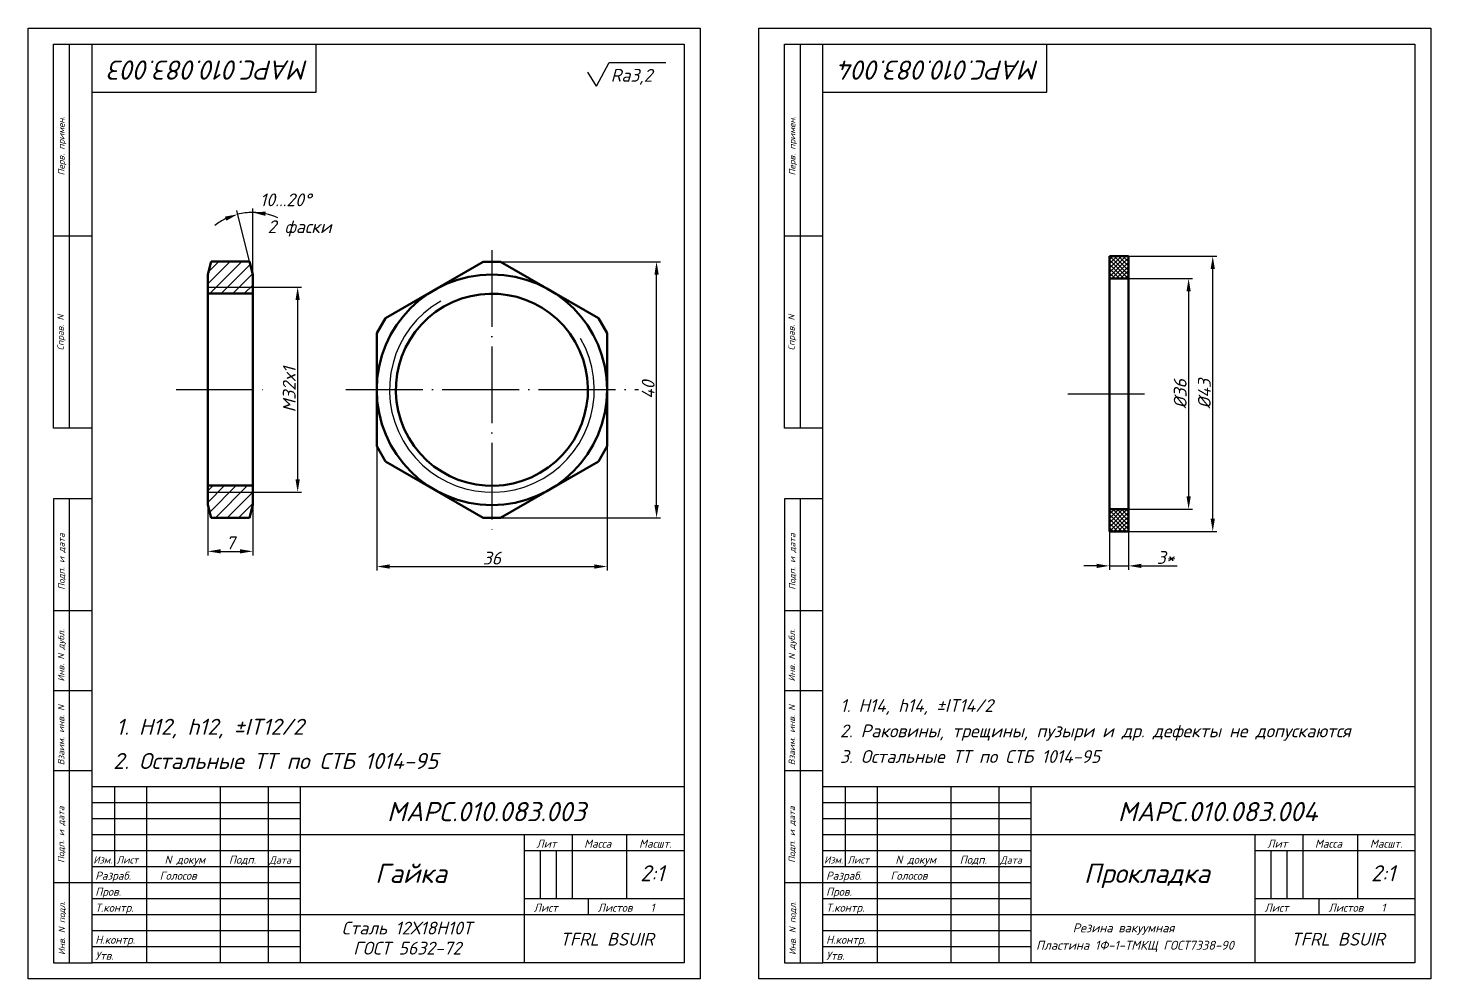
# Model space of a CAD drawing. Header units: millimetres. Extents: x -5427 to 3670, y -5891 to 948.
# Drawn here: x 2085.5 to 2523.9, y -3544.2 to -3247.2 of the extents above; entities that cross this region are included whole.
import ezdxf
from ezdxf.enums import TextEntityAlignment as Align

# ---------------------------------------------------------------- set-up
doc = ezdxf.new("R2010")
doc.units = ezdxf.units.MM
doc.header["$MEASUREMENT"] = 0
doc.linetypes.add('ACAD_ISO04W100', pattern=[30, 24, -3, 0, -3])
doc.layers.add('оси', color=1, linetype='ACAD_ISO04W100')
doc.layers.add('Толстые', color=7, linetype='Continuous', lineweight=50)
doc.layers.add('Тонкие', color=140, linetype='Continuous', lineweight=25)
doc.styles.get("Standard").update_dxf_attribs({"font": 'isocpeui.ttf'})
doc.styles.add('Для рамки', font='simplex.shx', dxfattribs={"oblique": 15, "height": 4})
doc.dimstyles.new('ISO-25', dxfattribs={"dimtxt": 4, "dimasz": 4, "dimexe": 1.25, "dimexo": 0, "dimtad": 1, "dimtxsty": 'Standard', "dimcen": 2.5, "dimadec": 0, "dimazin": 0, "dimtfac": 1, "dimtmove": 0, "dimatfit": 3, "dimfxl": 1, "dimarcsym": 0})

# ---------------------------------------------------------------- blocks, each defined once
blk = doc.blocks.new('*D140')
at = {"layer": 'Defpoints', "color": 0, "transparency": 16777216}
for p in [(2155.7, -3328.11), (2155.7, -3392.11), (2169.74, -3392.11)]:
    blk.add_point(p, dxfattribs=at)
at = {"layer": 'Тонкие', "color": 0, "lineweight": -2, "transparency": 16777216}
for p, q in [((2155.7, -3328.11), (2170.99, -3328.11)), ((2169.74, -3332.11), (2169.74, -3388.11)), ((2155.7, -3392.11), (2170.99, -3392.11))]:
    blk.add_line(p, q, dxfattribs=at)
at = {"layer": 'Тонкие', "color": 0, "transparency": 16777216}
for points in [[(2169.07, -3332.11), (2170.4, -3332.11), (2169.74, -3328.11)], [(2169.07, -3388.11), (2170.4, -3388.11), (2169.74, -3392.11)]]:
    blk.add_solid(points, dxfattribs=at)
at = {"layer": 'Тонкие', "color": 0, "transparency": 16777216, "insert": (2167.11, -3360.11), "char_height": 4, "attachment_point": 5, "rotation": 90}
blk.add_mtext('M32x1', dxfattribs=at)
blk = doc.blocks.new('*D141')
at = {"layer": 'Defpoints', "color": 0, "transparency": 16777216}
for p in [(2194.44, -3377.8), (2266.44, -3377.8), (2266.44, -3415.37)]:
    blk.add_point(p, dxfattribs=at)
at = {"layer": 'Тонкие', "color": 0, "lineweight": -2, "transparency": 16777216}
for p, q in [((2194.44, -3377.8), (2194.44, -3416.62)), ((2266.44, -3377.8), (2266.44, -3416.62)), ((2198.44, -3415.37), (2262.44, -3415.37))]:
    blk.add_line(p, q, dxfattribs=at)
at = {"layer": 'Тонкие', "color": 0, "transparency": 16777216}
for points in [[(2198.44, -3414.7), (2198.44, -3416.03), (2194.44, -3415.37)], [(2262.44, -3414.7), (2262.44, -3416.03), (2266.44, -3415.37)]]:
    blk.add_solid(points, dxfattribs=at)
at = {"layer": 'Тонкие', "color": 0, "transparency": 16777216, "insert": (2230.44, -3412.74), "char_height": 4, "attachment_point": 5}
blk.add_mtext('36', dxfattribs=at)
blk = doc.blocks.new('*D142')
at = {"layer": 'Defpoints', "color": 0, "transparency": 16777216}
for p in [(2233.16, -3320.16), (2281.89, -3320.16), (2233.16, -3400.16)]:
    blk.add_point(p, dxfattribs=at)
at = {"layer": 'Тонкие', "color": 0, "lineweight": -2, "transparency": 16777216}
for p, q in [((2233.16, -3320.16), (2283.14, -3320.16)), ((2281.89, -3396.16), (2281.89, -3324.16)), ((2233.16, -3400.16), (2283.14, -3400.16))]:
    blk.add_line(p, q, dxfattribs=at)
at = {"layer": 'Тонкие', "color": 0, "transparency": 16777216}
for points in [[(2281.23, -3324.16), (2282.56, -3324.16), (2281.89, -3320.16)], [(2281.23, -3396.16), (2282.56, -3396.16), (2281.89, -3400.16)]]:
    blk.add_solid(points, dxfattribs=at)
at = {"layer": 'Тонкие', "color": 0, "transparency": 16777216, "insert": (2279.27, -3360.16), "char_height": 4, "attachment_point": 5, "rotation": 90}
blk.add_mtext('40', dxfattribs=at)
blk = doc.blocks.new('*D143')
at = {"layer": 'Defpoints', "color": 0, "transparency": 16777216}
for p in [(2141.7, -3396.11), (2155.7, -3396.11), (2155.7, -3410.63)]:
    blk.add_point(p, dxfattribs=at)
at = {"layer": 'Тонкие', "color": 0, "lineweight": -2, "transparency": 16777216}
for p, q in [((2141.7, -3396.11), (2141.7, -3411.88)), ((2155.7, -3396.11), (2155.7, -3411.88)), ((2145.7, -3410.63), (2151.7, -3410.63))]:
    blk.add_line(p, q, dxfattribs=at)
at = {"layer": 'Тонкие', "color": 0, "transparency": 16777216}
for points in [[(2145.7, -3409.96), (2145.7, -3411.29), (2141.7, -3410.63)], [(2151.7, -3409.96), (2151.7, -3411.29), (2155.7, -3410.63)]]:
    blk.add_solid(points, dxfattribs=at)
at = {"layer": 'Тонкие', "color": 0, "transparency": 16777216, "insert": (2148.7, -3407.98), "char_height": 4, "attachment_point": 5}
blk.add_mtext('7', dxfattribs=at)
blk = doc.blocks.new('*D165')
at = {"layer": 'Defpoints', "color": 0, "transparency": 16777216}
for p in [(2429.39, -3325.45), (2429.39, -3397.45), (2448.15, -3397.45)]:
    blk.add_point(p, dxfattribs=at)
at = {"layer": 'Тонкие', "color": 0, "lineweight": -2, "transparency": 16777216}
for p, q in [((2429.39, -3325.45), (2449.4, -3325.45)), ((2448.15, -3329.45), (2448.15, -3393.45)), ((2429.39, -3397.45), (2449.4, -3397.45))]:
    blk.add_line(p, q, dxfattribs=at)
at = {"layer": 'Тонкие', "color": 0, "transparency": 16777216}
for points in [[(2447.48, -3329.45), (2448.81, -3329.45), (2448.15, -3325.45)], [(2447.48, -3393.45), (2448.81, -3393.45), (2448.15, -3397.45)]]:
    blk.add_solid(points, dxfattribs=at)
at = {"layer": 'Тонкие', "color": 0, "transparency": 16777216, "insert": (2445.52, -3361.45), "char_height": 4, "attachment_point": 5, "rotation": 90}
blk.add_mtext('%%c36', dxfattribs=at)
blk = doc.blocks.new('*D166')
at = {"layer": 'Defpoints', "color": 0, "transparency": 16777216}
for p in [(2429.39, -3318.45), (2455.68, -3318.45), (2429.39, -3404.45)]:
    blk.add_point(p, dxfattribs=at)
at = {"layer": 'Тонкие', "color": 0, "lineweight": -2, "transparency": 16777216}
for p, q in [((2429.39, -3318.45), (2456.93, -3318.45)), ((2455.68, -3400.45), (2455.68, -3322.45)), ((2429.39, -3404.45), (2456.93, -3404.45))]:
    blk.add_line(p, q, dxfattribs=at)
at = {"layer": 'Тонкие', "color": 0, "transparency": 16777216}
for points in [[(2455.02, -3322.45), (2456.35, -3322.45), (2455.68, -3318.45)], [(2455.02, -3400.45), (2456.35, -3400.45), (2455.68, -3404.45)]]:
    blk.add_solid(points, dxfattribs=at)
at = {"layer": 'Тонкие', "color": 0, "transparency": 16777216, "insert": (2453.06, -3361.45), "char_height": 4, "attachment_point": 5, "rotation": 90}
blk.add_mtext('%%c43', dxfattribs=at)
blk = doc.blocks.new('*D167')
at = {"layer": 'Defpoints', "color": 0, "transparency": 16777216}
for p in [(2423.39, -3404.45), (2429.39, -3404.45), (2429.39, -3415.17)]:
    blk.add_point(p, dxfattribs=at)
at = {"layer": 'Тонкие', "color": 0, "lineweight": -2, "transparency": 16777216}
for p, q in [((2423.39, -3404.45), (2423.39, -3416.42)), ((2429.39, -3404.45), (2429.39, -3416.42)), ((2419.39, -3415.17), (2415.39, -3415.17)), ((2423.39, -3415.17), (2429.39, -3415.17)), ((2433.39, -3415.17), (2444.53, -3415.17))]:
    blk.add_line(p, q, dxfattribs=at)
at = {"layer": 'Тонкие', "color": 0, "transparency": 16777216}
for points in [[(2419.39, -3414.5), (2419.39, -3415.83), (2423.39, -3415.17)], [(2433.39, -3414.5), (2433.39, -3415.83), (2429.39, -3415.17)]]:
    blk.add_solid(points, dxfattribs=at)
at = {"layer": 'Тонкие', "color": 0, "transparency": 16777216, "insert": (2440.96, -3412.54), "char_height": 4, "attachment_point": 5}
blk.add_mtext('3*', dxfattribs=at)

msp = doc.modelspace()

# ---------------------------------------------------------------- hatches: boundary and pattern name
at = {"layer": 'Тонкие'}
h = msp.add_hatch(dxfattribs=at)
h.set_pattern_fill('ANSI31', color=256, scale=0.8, angle=180, style=0)
h.set_pattern_definition([(225, (164.8254, -10469.406), (1.7960512, -1.7960512), [])])
h.paths.add_polyline_path([(2141.698, -3392.111), (2141.698, -3396.111), (2142.698, -3400.111), (2154.698, -3400.111), (2155.698, -3396.111), (2155.698, -3392.111)])
h.paths.add_polyline_path([(2141.698, -3390.111), (2141.698, -3392.111), (2155.698, -3392.111), (2155.698, -3390.111)])
h.paths.add_polyline_path([(2141.698, -3328.111), (2141.698, -3330.111), (2155.698, -3330.111), (2155.698, -3328.111)])
h.paths.add_polyline_path([(2155.698, -3328.111), (2155.698, -3324.111), (2154.698, -3320.111), (2142.698, -3320.111), (2141.698, -3324.111), (2141.698, -3328.111)])
h = msp.add_hatch(dxfattribs=at)
h.set_pattern_fill('ANSI37', color=256, scale=0.3, angle=90, style=0)
h.set_pattern_definition([(135, (22.2454, -1295.6481), (-0.6735192, -0.6735192), []), (225, (22.2454, -1295.6481), (0.6735192, -0.6735192), [])])
h.paths.add_polyline_path([(2423.393, -3325.446), (2429.393, -3325.446), (2429.393, -3318.446), (2423.393, -3318.446)])
h.paths.add_polyline_path([(2423.393, -3397.446), (2423.393, -3404.446), (2429.393, -3404.446), (2429.393, -3397.446)])

# ---------------------------------------------------------------- linework, layer by layer
for p, q in [((2085.498, -3544.182), (2085.498, -3247.182)), ((2085.498, -3247.182), (2295.498, -3247.182)), ((2295.498, -3247.182), (2295.498, -3544.182)), ((2313.866, -3544.182), (2313.866, -3247.182)), ((2313.866, -3247.182), (2523.866, -3247.182)), ((2523.866, -3247.182), (2523.866, -3544.182)), ((2093.498, -3372.182), (2093.498, -3252.182)), ((2093.498, -3252.182), (2105.498, -3252.182)), ((2098.498, -3372.182), (2098.498, -3252.182)), ((2105.498, -3539.182), (2105.498, -3252.182)), ((2105.498, -3252.182), (2290.498, -3252.182)), ((2175.498, -3267.182), (2175.498, -3252.182)), ((2290.498, -3252.182), (2290.498, -3539.182)), ((2321.866, -3372.182), (2321.866, -3252.182)), ((2321.866, -3252.182), (2333.866, -3252.182)), ((2326.866, -3372.182), (2326.866, -3252.182)), ((2333.866, -3539.182), (2333.866, -3252.182)), ((2333.866, -3252.182), (2518.866, -3252.182)), ((2403.866, -3267.182), (2403.866, -3252.182)), ((2518.866, -3252.182), (2518.866, -3539.182)), ((2105.498, -3267.182), (2175.498, -3267.182)), ((2333.866, -3267.182), (2403.866, -3267.182)), ((2105.498, -3312.182), (2093.498, -3312.182)), ((2333.866, -3312.182), (2321.866, -3312.182)), ((2105.498, -3372.182), (2093.498, -3372.182)), ((2333.866, -3372.182), (2321.866, -3372.182)), ((2093.498, -3394.182), (2093.498, -3539.182)), ((2105.498, -3394.182), (2093.498, -3394.182)), ((2098.498, -3539.182), (2098.498, -3394.182)), ((2321.866, -3394.182), (2321.866, -3539.182)), ((2333.866, -3394.182), (2321.866, -3394.182)), ((2326.866, -3539.182), (2326.866, -3394.182)), ((2105.498, -3429.182), (2093.498, -3429.182)), ((2333.866, -3429.182), (2321.866, -3429.182)), ((2105.498, -3454.182), (2093.498, -3454.182)), ((2333.866, -3454.182), (2321.866, -3454.182)), ((2105.498, -3479.182), (2093.498, -3479.182)), ((2333.866, -3479.182), (2321.866, -3479.182)), ((2290.498, -3484.182), (2105.498, -3484.182)), ((2112.498, -3484.182), (2112.498, -3509.182)), ((2112.498, -3484.182), (2112.498, -3509.182)), ((2122.498, -3484.182), (2122.498, -3539.182)), ((2122.498, -3484.182), (2122.498, -3539.182)), ((2145.498, -3484.182), (2145.498, -3539.182)), ((2145.498, -3484.182), (2145.498, -3539.182)), ((2160.498, -3484.182), (2160.498, -3539.182)), ((2160.498, -3484.182), (2160.498, -3539.182)), ((2170.498, -3484.182), (2170.498, -3539.182)), ((2170.498, -3484.182), (2170.498, -3539.182)), ((2518.866, -3484.182), (2333.866, -3484.182)), ((2340.866, -3484.182), (2340.866, -3509.182)), ((2340.866, -3484.182), (2340.866, -3509.182)), ((2350.866, -3484.182), (2350.866, -3539.182)), ((2350.866, -3484.182), (2350.866, -3539.182)), ((2373.866, -3484.182), (2373.866, -3539.182)), ((2373.866, -3484.182), (2373.866, -3539.182)), ((2388.866, -3484.182), (2388.866, -3539.182)), ((2388.866, -3484.182), (2388.866, -3539.182)), ((2398.866, -3484.182), (2398.866, -3539.182)), ((2398.866, -3484.182), (2398.866, -3539.182)), ((2290.498, -3499.182), (2170.498, -3499.182)), ((2240.498, -3499.182), (2240.498, -3539.182)), ((2240.498, -3499.182), (2240.498, -3539.182)), ((2255.498, -3499.182), (2255.498, -3519.182)), ((2255.498, -3499.182), (2255.498, -3519.182)), ((2272.498, -3499.182), (2272.498, -3519.182)), ((2272.498, -3499.182), (2272.498, -3519.182)), ((2518.866, -3499.182), (2398.866, -3499.182)), ((2468.866, -3499.182), (2468.866, -3539.182)), ((2468.866, -3499.182), (2468.866, -3539.182)), ((2483.866, -3499.182), (2483.866, -3519.182)), ((2483.866, -3499.182), (2483.866, -3519.182)), ((2500.866, -3499.182), (2500.866, -3519.182)), ((2500.866, -3499.182), (2500.866, -3519.182)), ((2170.498, -3504.182), (2105.498, -3504.182)), ((2290.498, -3504.182), (2240.498, -3504.182)), ((2398.866, -3504.182), (2333.866, -3504.182)), ((2518.866, -3504.182), (2468.866, -3504.182)), ((2170.498, -3509.182), (2105.498, -3509.182)), ((2170.498, -3509.182), (2105.498, -3509.182)), ((2398.866, -3509.182), (2333.866, -3509.182)), ((2398.866, -3509.182), (2333.866, -3509.182)), ((2105.498, -3514.182), (2093.498, -3514.182)), ((2333.866, -3514.182), (2321.866, -3514.182)), ((2290.498, -3519.182), (2240.498, -3519.182)), ((2290.498, -3519.182), (2240.498, -3519.182)), ((2260.498, -3519.182), (2260.498, -3524.182)), ((2260.498, -3519.182), (2260.498, -3524.182)), ((2518.866, -3519.182), (2468.866, -3519.182)), ((2518.866, -3519.182), (2468.866, -3519.182)), ((2488.866, -3519.182), (2488.866, -3524.182)), ((2488.866, -3519.182), (2488.866, -3524.182)), ((2290.498, -3524.182), (2170.498, -3524.182)), ((2290.498, -3524.182), (2170.498, -3524.182)), ((2518.866, -3524.182), (2398.866, -3524.182)), ((2518.866, -3524.182), (2398.866, -3524.182)), ((2093.498, -3539.182), (2105.498, -3539.182)), ((2290.498, -3539.182), (2105.498, -3539.182)), ((2321.866, -3539.182), (2333.866, -3539.182)), ((2518.866, -3539.182), (2333.866, -3539.182)), ((2295.498, -3544.182), (2085.498, -3544.182)), ((2523.866, -3544.182), (2313.866, -3544.182))]:
    msp.add_line(p, q)
at = {"layer": 'оси'}
for p, q in [((2230.431, -3316.521), (2230.431, -3404.167)), ((2131.739, -3360.111), (2161.048, -3360.111)), ((2184.835, -3360.111), (2276.215, -3360.111)), ((2410.375, -3361.446), (2435.2, -3361.446))]:
    msp.add_line(p, q, dxfattribs=at)
at = {"layer": 'Толстые'}
for p, q in [((2141.698, -3324.111), (2142.698, -3320.111)), ((2142.698, -3320.111), (2154.698, -3320.111)), ((2155.698, -3324.111), (2154.698, -3320.111)), ((2233.162, -3320.157), (2227.726, -3320.157)), ((2423.393, -3318.446), (2423.393, -3404.446)), ((2423.393, -3318.446), (2429.393, -3318.446)), ((2429.393, -3318.446), (2429.393, -3404.446)), ((2141.698, -3330.111), (2141.698, -3324.111)), ((2155.698, -3324.111), (2155.698, -3330.111)), ((2423.393, -3325.446), (2429.393, -3325.446)), ((2141.698, -3396.111), (2141.698, -3330.111)), ((2141.698, -3330.111), (2155.698, -3330.111)), ((2155.698, -3396.111), (2155.698, -3330.111)), ((2197.162, -3337.804), (2194.444, -3342.511)), ((2266.444, -3342.511), (2263.726, -3337.804)), ((2194.444, -3377.804), (2197.162, -3382.511)), ((2263.726, -3382.511), (2266.444, -3377.804)), ((2141.698, -3390.111), (2155.698, -3390.111)), ((2141.698, -3396.111), (2142.698, -3400.111)), ((2155.698, -3396.111), (2154.698, -3400.111)), ((2142.698, -3400.111), (2154.698, -3400.111)), ((2227.726, -3400.157), (2233.162, -3400.157)), ((2423.393, -3397.446), (2429.393, -3397.446)), ((2423.393, -3404.446), (2429.393, -3404.446))]:
    msp.add_line(p, q, dxfattribs=at)
for points in [[(2227.726, -3320.157), (2197.162, -3337.804)], [(2263.726, -3337.804), (2233.162, -3320.157)], [(2194.444, -3342.511), (2194.444, -3377.804)], [(2266.444, -3377.804), (2266.444, -3342.511)], [(2197.162, -3382.511), (2227.726, -3400.157)], [(2233.162, -3400.157), (2263.726, -3382.511)]]:
    msp.add_lwpolyline(points, dxfattribs=at)
msp.add_circle((2230.444, -3360.157), 36, dxfattribs=at)
for start, end in [(30, 120), (120, 30)]:
    msp.add_arc((2230.444, -3360.157), 30, start, end, dxfattribs=at)
at = {"layer": 'Тонкие'}
for p, q in [((2263.111, -3265.361), (2260.385, -3260.906)), ((2263.111, -3265.361), (2267.075, -3257.936)), ((2267.075, -3257.936), (2284.741, -3257.941)), ((2154.698, -3320.111), (2150.702, -3304.128)), ((2155.698, -3324.111), (2155.698, -3303.513)), ((2141.698, -3328.111), (2155.698, -3328.111)), ((2141.698, -3392.111), (2155.698, -3392.111)), ((2170.498, -3489.182), (2105.498, -3489.182)), ((2398.866, -3489.182), (2333.866, -3489.182)), ((2170.498, -3494.182), (2105.498, -3494.182)), ((2398.866, -3494.182), (2333.866, -3494.182)), ((2170.498, -3499.182), (2105.498, -3499.182)), ((2398.866, -3499.182), (2333.866, -3499.182)), ((2245.498, -3504.182), (2245.498, -3519.182)), ((2245.498, -3504.182), (2245.498, -3519.182)), ((2250.498, -3504.182), (2250.498, -3519.182)), ((2250.498, -3504.182), (2250.498, -3519.182)), ((2473.866, -3504.182), (2473.866, -3519.182)), ((2473.866, -3504.182), (2473.866, -3519.182)), ((2478.866, -3504.182), (2478.866, -3519.182)), ((2478.866, -3504.182), (2478.866, -3519.182)), ((2170.498, -3514.182), (2105.498, -3514.182)), ((2170.498, -3514.182), (2105.498, -3514.182)), ((2398.866, -3514.182), (2333.866, -3514.182)), ((2398.866, -3514.182), (2333.866, -3514.182)), ((2170.498, -3519.182), (2105.498, -3519.182)), ((2170.498, -3519.182), (2105.498, -3519.182)), ((2398.866, -3519.182), (2333.866, -3519.182)), ((2398.866, -3519.182), (2333.866, -3519.182)), ((2170.498, -3524.182), (2105.498, -3524.182)), ((2170.498, -3524.182), (2105.498, -3524.182)), ((2398.866, -3524.182), (2333.866, -3524.182)), ((2398.866, -3524.182), (2333.866, -3524.182)), ((2170.498, -3529.182), (2105.498, -3529.182)), ((2170.498, -3529.182), (2105.498, -3529.182)), ((2398.866, -3529.182), (2333.866, -3529.182)), ((2398.866, -3529.182), (2333.866, -3529.182)), ((2170.498, -3534.182), (2105.498, -3534.182)), ((2170.498, -3534.182), (2105.498, -3534.182)), ((2398.866, -3534.182), (2333.866, -3534.182)), ((2398.866, -3534.182), (2333.866, -3534.182))]:
    msp.add_line(p, q, dxfattribs=at)
for centre, radius, start, end in [((2155.698, -3324.111), 19.347, 90, 104.03624), ((2155.698, -3324.111), 19.347, 66.1365, 90), ((2155.698, -3324.111), 19.347, 115.90314, 127.77003), ((2230.444, -3360.157), 32, 120, 30)]:
    msp.add_arc(centre, radius, start, end, dxfattribs=at)
for points in [[(2159.607, -3305.84), (2159.745, -3304.514), (2155.698, -3304.763)], [(2147.018, -3306.08), (2147.473, -3307.333), (2151.005, -3305.341)]]:
    msp.add_solid(points, dxfattribs=at)

# ---------------------------------------------------------------- texts
for s, p in [('МАРС.010.083.003', (2173.213, -3257.293)), ('МАРС.010.083.004', (2401.581, -3257.293))]:
    msp.add_text(s, height=6, rotation=180, dxfattribs=at).set_placement(p)
for s, height, p in [('Ra3,2', 4, (2267.572, -3263.935)), ('10...20%%d', 4, (2157.94, -3302.835)), ('2 фаски', 4, (2160.361, -3311.21)), ('1. H14, h14, %%pIT14/2', 4, (2339.298, -3460.784)), ('1. H12, h12, %%pIT12/2', 5, (2113.003, -3467.923)), ('2. Раковины, трещины, пузыри и др. дефекты не допускаются', 4, (2339.211, -3468.713)), ('2. Остальные ТТ по СТБ 1014-95', 5, (2112.104, -3478.603)), ('3. Остальные ТТ по СТБ 1014-95', 4, (2339.211, -3476.713)), ('МАРС.010.083.003', 6, (2197.662, -3494.924)), ('МАРС.010.083.004', 6, (2426.03, -3494.924)), ('Изм.', 2.25, (2105.866, -3508.137)), ('Лист', 2.25, (2113.153, -3508.137)), ('Дата', 2.25, (2160.902, -3508.167)), ('Изм.', 2.25, (2334.234, -3508.137)), ('Лист', 2.25, (2341.521, -3508.137)), ('Дата', 2.25, (2389.27, -3508.167)), ('Разраб.', 2.5, (2106.498, -3513.182)), ('Голосов', 2.5, (2126.627, -3513.182)), ('Гайка', 6, (2193.934, -3514.188)), ('2:1', 5, (2276.785, -3513.679)), ('Разраб.', 2.5, (2334.866, -3513.182)), ('Голосов', 2.5, (2354.995, -3513.182)), ('Прокладка', 6, (2415.431, -3514.188)), ('2:1', 5, (2505.153, -3513.679)), ('Пров.', 2.5, (2106.498, -3518.182)), ('Пров.', 2.5, (2334.866, -3518.182)), ('Т.контр.', 2.5, (2106.498, -3523.182)), ('Лист', 2.5, (2243.498, -3523.182)), ('Листов', 2.5, (2263.498, -3523.182)), ('1', 2.5, (2280.012, -3523.182)), ('Т.контр.', 2.5, (2334.866, -3523.182)), ('Лист', 2.5, (2471.866, -3523.182)), ('Листов', 2.5, (2491.866, -3523.182)), ('1', 2.5, (2508.38, -3523.182)), ('Сталь 12Х18Н10Т', 4, (2183.497, -3530.291)), ('Резина вакуумная', 2.8, (2411.941, -3529.643)), ('Н.контр.', 2.5, (2106.498, -3533.182)), ('ГОСТ 5632-72', 4, (2187.104, -3536.572)), ('TFRL BSUIR', 4, (2251.672, -3533.777)), ('Н.контр.', 2.5, (2334.866, -3533.182)), ('Пластина 1Ф-1-ТМКЩ ГОСТ7338-90', 2.8, (2400.483, -3535.063)), ('TFRL BSUIR', 4, (2480.04, -3533.777)), ('Утв.', 2.5, (2106.498, -3538.182)), ('Утв.', 2.5, (2334.866, -3538.182))]:
    msp.add_text(s, height=height, dxfattribs=at).set_placement(p)
at = {"layer": 'Тонкие', "linetype": 'Continuous', "style": 'Для рамки', "oblique": 15}
for s, p in [('Перв. примен.', (2096.903, -3293.209)), ('Перв. примен.', (2325.271, -3293.209)), ('Справ. N', (2096.659, -3347.844)), ('Справ. N', (2325.027, -3347.844)), ('Подп. и дата', (2096.919, -3422.623)), ('Подп. и дата', (2325.287, -3422.623)), ('Инв. N дубл.', (2096.821, -3451.263)), ('Инв. N дубл.', (2325.189, -3451.263)), ('Взаим. инв. N', (2096.821, -3477.425)), ('Взаим. инв. N', (2325.189, -3477.425)), ('Подп. и дата', (2096.821, -3507.925)), ('Подп. и дата', (2325.189, -3507.925)), ('Инв. N подл.', (2097.046, -3536.696)), ('Инв. N подл.', (2325.414, -3536.696))]:
    msp.add_text(s, height=2, rotation=90, dxfattribs=at).set_placement(p)
at = {"layer": 'Тонкие'}
for s, p in [('Лит', (2247.498, -3503.182)), ('Масса', (2263.498, -3503.182)), ('Масшт.', (2281.498, -3503.182)), ('Лит', (2475.866, -3503.182)), ('Масса', (2491.866, -3503.182)), ('Масшт.', (2509.866, -3503.182)), ('N докум', (2134.498, -3508.182)), ('Подп.', (2152.498, -3508.182)), ('N докум', (2362.866, -3508.182)), ('Подп.', (2380.866, -3508.182))]:
    msp.add_text(s, height=2.5, dxfattribs=at).set_placement(p, align=Align.CENTER)

# ---------------------------------------------------------------- dimensions: what is measured, and where the dimension line sits
for base, p1, p2, text, picture, middle in [((2281.894, -3320.157), (2233.162, -3400.157), (2233.162, -3320.157), '40', '*D142', (2279.269, -3360.157)), ((2455.683, -3318.446), (2429.393, -3404.446), (2429.393, -3318.446), '%%c43', '*D166', (2453.058, -3361.446)), ((2448.145, -3397.446), (2429.393, -3325.446), (2429.393, -3397.446), '%%c36', '*D165', (2445.52, -3361.446)), ((2169.736, -3392.111), (2155.698, -3328.111), (2155.698, -3392.111), 'M32x1', '*D140', (2167.111, -3360.111))]:
    dim = msp.add_linear_dim(base=base, p1=p1, p2=p2, angle=90, text=text, dimstyle='ISO-25', dxfattribs=at)
    dim.commit()
    dim.dimension.update_dxf_attribs({"geometry": picture, "text_midpoint": middle})
dim = msp.add_aligned_dim(p1=(2194.444, -3377.804), p2=(2266.444, -3377.804), distance=-37.564, text='36', dimstyle='ISO-25', dxfattribs=at)
dim.commit()
dim.dimension.update_dxf_attribs({"geometry": '*D141', "text_midpoint": (2230.444, -3412.742)})
for base, p1, p2, text, picture, middle in [((2155.698, -3410.627), (2141.698, -3396.111), (2155.698, -3396.111), '7', '*D143', (2148.698, -3407.977)), ((2429.393, -3415.166), (2423.393, -3404.446), (2429.393, -3404.446), '3*', '*D167', (2440.96, -3412.541))]:
    dim = msp.add_linear_dim(base=base, p1=p1, p2=p2, text=text, dimstyle='ISO-25', dxfattribs=at)
    dim.commit()
    dim.dimension.update_dxf_attribs({"geometry": picture, "text_midpoint": middle})

doc.saveas('drawing.dxf')
